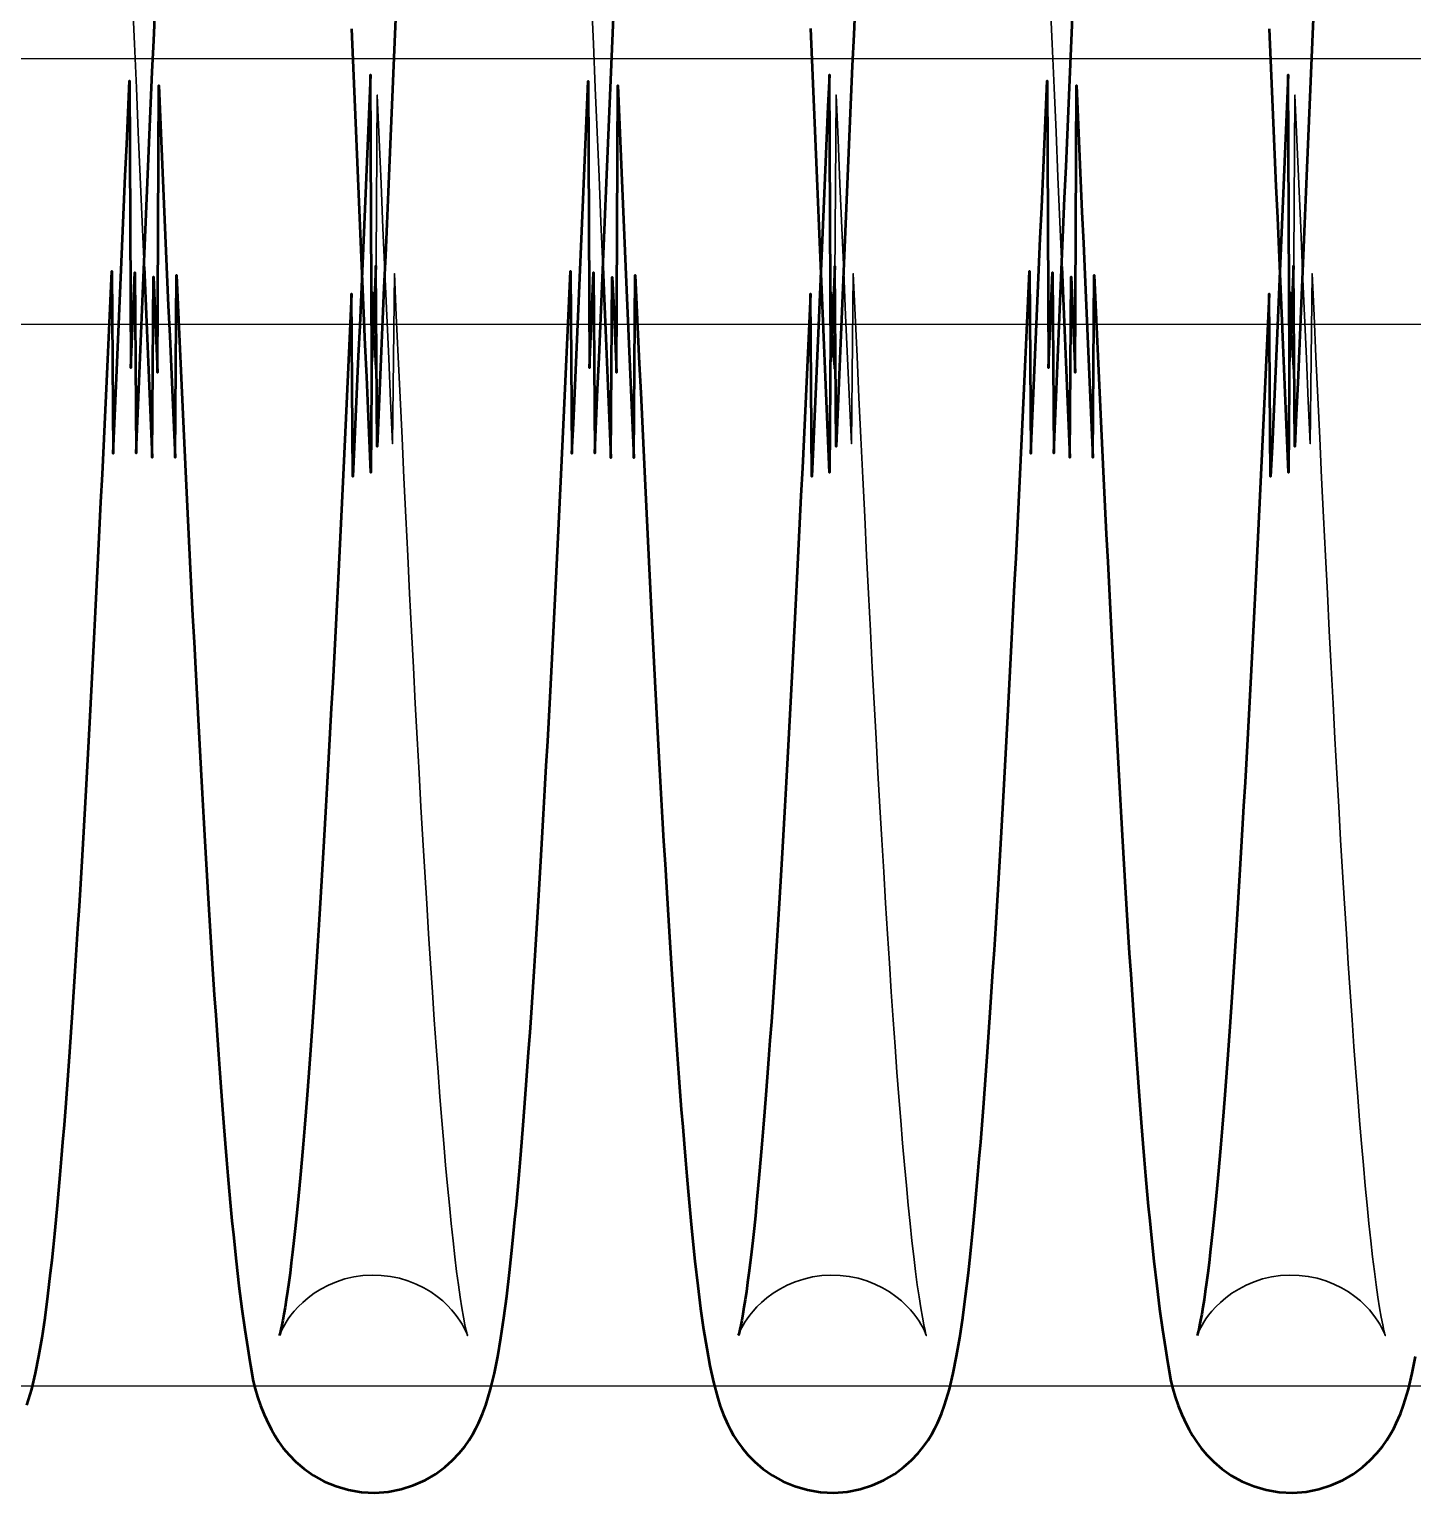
# Model space of a CAD drawing. Header units: millimetres. Extents: x 1448 to 104164, y -19509 to -89.
# Drawn here: x 84256.6 to 84308.7, y -3056.7 to -3001.5 of the extents above; entities that cross this region are included whole.
import ezdxf

# ---------------------------------------------------------------- set-up
doc = ezdxf.new("R2010")
doc.units = ezdxf.units.MM
doc.header["$LTSCALE"] = 60
doc.header["$MEASUREMENT"] = 0
doc.linetypes.add('CENTER', pattern=[2, 1.25, -0.25, 0.25, -0.25])
doc.layers.get('0').update_dxf_attribs({"linetype": 'CONTINUOUS'})
doc.layers.add('cen', color=14, linetype='CONTINUOUS')
doc.layers.add('가려진 것(ISO)', color=7, linetype='CONTINUOUS', lineweight=35)
doc.layers.add('가시적인 것(ISO)', color=7, linetype='CONTINUOUS', lineweight=50)

# ---------------------------------------------------------------- blocks, each defined once
blk = doc.blocks.new('토션스프링1')
at = {"layer": '가려진 것(ISO)', "flags": 128}
for points in [[(21462748.522, -50955456.936), (21462748.45, -50955458.59), (21462748.378, -50955460.254), (21462748.306, -50955461.927), (21462748.234, -50955463.607), (21462748.162, -50955465.293), (21462748.091, -50955466.981)], [(21462765.797, -50955456.939), (21462765.725, -50955458.591), (21462765.654, -50955460.254), (21462765.582, -50955461.926), (21462765.51, -50955463.606), (21462765.438, -50955465.292), (21462765.366, -50955466.982)], [(21462783.073, -50955456.936), (21462783.001, -50955458.59), (21462782.929, -50955460.254), (21462782.858, -50955461.927), (21462782.786, -50955463.607), (21462782.714, -50955465.293), (21462782.642, -50955466.981)], [(21462742.993, -50955507.244), (21462742.988, -50955507.229), (21462742.969, -50955507.177), (21462742.928, -50955507.083), (21462742.858, -50955506.94), (21462742.806, -50955506.847), (21462742.742, -50955506.739), (21462742.661, -50955506.616), (21462742.56, -50955506.478), (21462742.437, -50955506.325), (21462742.29, -50955506.162), (21462742.116, -50955505.993), (21462741.915, -50955505.821), (21462741.685, -50955505.652), (21462741.428, -50955505.491), (21462741.148, -50955505.344), (21462740.847, -50955505.217), (21462740.528, -50955505.113), (21462740.195, -50955505.035), (21462739.852, -50955504.985), (21462739.504, -50955504.965), (21462739.157, -50955504.976), (21462738.813, -50955505.017), (21462738.476, -50955505.087), (21462738.152, -50955505.183), (21462737.846, -50955505.304), (21462737.559, -50955505.445), (21462737.295, -50955505.603), (21462737.057, -50955505.77), (21462736.847, -50955505.941), (21462736.665, -50955506.112), (21462736.51, -50955506.278), (21462736.38, -50955506.433), (21462736.274, -50955506.574), (21462736.187, -50955506.702), (21462736.117, -50955506.815), (21462736.062, -50955506.913), (21462735.986, -50955507.065), (21462735.942, -50955507.166), (21462735.92, -50955507.223), (21462735.913, -50955507.244), (21462735.916, -50955507.234), (21462735.926, -50955507.197), (21462735.942, -50955507.136), (21462735.961, -50955507.055), (21462736.008, -50955506.836), (21462736.062, -50955506.549), (21462736.123, -50955506.199), (21462736.187, -50955505.792), (21462736.254, -50955505.333), (21462736.32, -50955504.828), (21462736.388, -50955504.275), (21462736.456, -50955503.674), (21462736.525, -50955503.027), (21462736.595, -50955502.336), (21462736.665, -50955501.601), (21462736.735, -50955500.825), (21462736.806, -50955500.007), (21462736.878, -50955499.15), (21462736.949, -50955498.254), (21462737.02, -50955497.322), (21462737.091, -50955496.353), (21462737.162, -50955495.35), (21462737.233, -50955494.31), (21462737.304, -50955493.232), (21462737.376, -50955492.119), (21462737.447, -50955490.971), (21462737.519, -50955489.79), (21462737.59, -50955488.577), (21462737.662, -50955487.333), (21462737.734, -50955486.061), (21462737.805, -50955484.76), (21462737.877, -50955483.433), (21462737.949, -50955482.08), (21462738.02, -50955480.703), (21462738.091, -50955479.301), (21462738.163, -50955477.873), (21462738.234, -50955476.418), (21462738.306, -50955474.94), (21462738.378, -50955473.44), (21462738.449, -50955471.919), (21462738.521, -50955470.378), (21462738.593, -50955468.82), (21462738.665, -50955467.246), (21462738.736, -50955473.657), (21462738.808, -50955472.056), (21462738.88, -50955470.443), (21462738.951, -50955468.82), (21462739.022, -50955467.183), (21462739.094, -50955465.534), (21462739.166, -50955463.872), (21462739.237, -50955462.202), (21462739.309, -50955460.523), (21462739.381, -50955470.837), (21462739.453, -50955469.147)], [(21462760.269, -50955507.244), (21462760.264, -50955507.229), (21462760.245, -50955507.177), (21462760.204, -50955507.083), (21462760.133, -50955506.94), (21462760.082, -50955506.847), (21462760.017, -50955506.739), (21462759.937, -50955506.617), (21462759.836, -50955506.478), (21462759.713, -50955506.326), (21462759.566, -50955506.163), (21462759.393, -50955505.994), (21462759.191, -50955505.822), (21462758.961, -50955505.652), (21462758.705, -50955505.491), (21462758.425, -50955505.344), (21462758.124, -50955505.217), (21462757.805, -50955505.114), (21462757.472, -50955505.035), (21462757.129, -50955504.985), (21462756.782, -50955504.965), (21462756.435, -50955504.976), (21462756.09, -50955505.017), (21462755.753, -50955505.086), (21462755.43, -50955505.182), (21462755.124, -50955505.303), (21462754.837, -50955505.445), (21462754.572, -50955505.602), (21462754.334, -50955505.768), (21462754.124, -50955505.94), (21462753.942, -50955506.111), (21462753.787, -50955506.277), (21462753.657, -50955506.432), (21462753.55, -50955506.572), (21462753.462, -50955506.699), (21462753.391, -50955506.811), (21462753.336, -50955506.91), (21462753.261, -50955507.065), (21462753.217, -50955507.166), (21462753.195, -50955507.224), (21462753.188, -50955507.244), (21462753.191, -50955507.234), (21462753.202, -50955507.197), (21462753.217, -50955507.137), (21462753.235, -50955507.056), (21462753.282, -50955506.837), (21462753.338, -50955506.547), (21462753.4, -50955506.195), (21462753.464, -50955505.788), (21462753.529, -50955505.333), (21462753.595, -50955504.827), (21462753.663, -50955504.272), (21462753.731, -50955503.671), (21462753.8, -50955503.023), (21462753.87, -50955502.331), (21462753.941, -50955501.596), (21462754.011, -50955500.819), (21462754.083, -50955500.001), (21462754.154, -50955499.144), (21462754.225, -50955498.25), (21462754.296, -50955497.319), (21462754.367, -50955496.353), (21462754.438, -50955495.347), (21462754.509, -50955494.304), (21462754.581, -50955493.225), (21462754.652, -50955492.111), (21462754.724, -50955490.962), (21462754.795, -50955489.781), (21462754.867, -50955488.569), (21462754.938, -50955487.327), (21462755.01, -50955486.056), (21462755.081, -50955484.757), (21462755.153, -50955483.432), (21462755.224, -50955482.082), (21462755.296, -50955480.705), (21462755.367, -50955479.3), (21462755.439, -50955477.869), (21462755.51, -50955476.413), (21462755.582, -50955474.934), (21462755.654, -50955473.433), (21462755.726, -50955471.913), (21462755.797, -50955470.373), (21462755.869, -50955468.817), (21462755.941, -50955467.245), (21462756.012, -50955473.659), (21462756.084, -50955472.061), (21462756.155, -50955470.451), (21462756.227, -50955468.826), (21462756.298, -50955467.186), (21462756.37, -50955465.534), (21462756.441, -50955463.871), (21462756.513, -50955462.2), (21462756.585, -50955460.521), (21462756.657, -50955470.836), (21462756.729, -50955469.147)], [(21462777.545, -50955507.244), (21462777.54, -50955507.229), (21462777.521, -50955507.177), (21462777.48, -50955507.083), (21462777.409, -50955506.94), (21462777.358, -50955506.847), (21462777.293, -50955506.739), (21462777.212, -50955506.616), (21462777.112, -50955506.478), (21462776.989, -50955506.325), (21462776.841, -50955506.162), (21462776.668, -50955505.993), (21462776.467, -50955505.821), (21462776.236, -50955505.652), (21462775.98, -50955505.491), (21462775.699, -50955505.344), (21462775.399, -50955505.217), (21462775.08, -50955505.113), (21462774.746, -50955505.035), (21462774.403, -50955504.985), (21462774.056, -50955504.965), (21462773.709, -50955504.976), (21462773.364, -50955505.017), (21462773.027, -50955505.087), (21462772.704, -50955505.183), (21462772.397, -50955505.304), (21462772.111, -50955505.445), (21462771.847, -50955505.603), (21462771.608, -50955505.77), (21462771.398, -50955505.941), (21462771.216, -50955506.112), (21462771.061, -50955506.278), (21462770.932, -50955506.433), (21462770.825, -50955506.574), (21462770.738, -50955506.702), (21462770.669, -50955506.815), (21462770.614, -50955506.913), (21462770.537, -50955507.065), (21462770.493, -50955507.166), (21462770.471, -50955507.223), (21462770.464, -50955507.244), (21462770.467, -50955507.234), (21462770.477, -50955507.197), (21462770.493, -50955507.136), (21462770.513, -50955507.055), (21462770.559, -50955506.836), (21462770.614, -50955506.549), (21462770.674, -50955506.199), (21462770.739, -50955505.792), (21462770.805, -50955505.333), (21462770.872, -50955504.828), (21462770.939, -50955504.275), (21462771.007, -50955503.674), (21462771.076, -50955503.027), (21462771.146, -50955502.336), (21462771.216, -50955501.601), (21462771.287, -50955500.825), (21462771.358, -50955500.007), (21462771.429, -50955499.15), (21462771.5, -50955498.254), (21462771.572, -50955497.322), (21462771.643, -50955496.353), (21462771.714, -50955495.35), (21462771.785, -50955494.31), (21462771.856, -50955493.232), (21462771.927, -50955492.119), (21462771.999, -50955490.971), (21462772.07, -50955489.79), (21462772.142, -50955488.577), (21462772.214, -50955487.333), (21462772.285, -50955486.061), (21462772.357, -50955484.76), (21462772.429, -50955483.433), (21462772.5, -50955482.08), (21462772.571, -50955480.703), (21462772.643, -50955479.301), (21462772.714, -50955477.873), (21462772.786, -50955476.418), (21462772.858, -50955474.94), (21462772.929, -50955473.44), (21462773.001, -50955471.919), (21462773.073, -50955470.378), (21462773.145, -50955468.82), (21462773.216, -50955467.246), (21462773.288, -50955473.657), (21462773.36, -50955472.056), (21462773.431, -50955470.443), (21462773.503, -50955468.82), (21462773.574, -50955467.183), (21462773.645, -50955465.534), (21462773.717, -50955463.872), (21462773.789, -50955462.202), (21462773.861, -50955460.523), (21462773.932, -50955470.837), (21462774.004, -50955469.147)]]:
    blk.add_lwpolyline(points, dxfattribs=at)
at = {"layer": '가시적인 것(ISO)', "flags": 128}
for points in [[(21462738.597, -50955457.057), (21462738.648, -50955458.232), (21462738.699, -50955459.413), (21462738.75, -50955460.597), (21462738.801, -50955461.786), (21462738.852, -50955462.978), (21462738.903, -50955464.173), (21462738.954, -50955465.37), (21462739.005, -50955466.568), (21462739.056, -50955467.767), (21462739.106, -50955468.966), (21462739.157, -50955470.165), (21462739.208, -50955471.363), (21462739.259, -50955472.561), (21462739.309, -50955473.761), (21462739.36, -50955466.961), (21462739.411, -50955468.161), (21462739.462, -50955469.361), (21462739.513, -50955470.559), (21462739.564, -50955459.756), (21462739.615, -50955460.951), (21462739.666, -50955462.142), (21462739.717, -50955463.331), (21462739.768, -50955464.515), (21462739.819, -50955465.694), (21462739.87, -50955466.868), (21462739.92, -50955468.036), (21462739.971, -50955469.198), (21462740.022, -50955470.352), (21462740.073, -50955471.499), (21462740.123, -50955472.637), (21462740.174, -50955473.77), (21462740.225, -50955474.895), (21462740.276, -50955468.014), (21462740.327, -50955469.126), (21462740.378, -50955470.23), (21462740.428, -50955471.326), (21462740.479, -50955472.413), (21462740.53, -50955473.49), (21462740.581, -50955474.557), (21462740.632, -50955475.613), (21462740.683, -50955476.659), (21462740.734, -50955477.692), (21462740.785, -50955478.714), (21462740.836, -50955479.722), (21462740.887, -50955480.718), (21462740.937, -50955481.699), (21462740.988, -50955482.666), (21462741.039, -50955483.619), (21462741.089, -50955484.559), (21462741.14, -50955485.486), (21462741.191, -50955486.4), (21462741.242, -50955487.3), (21462741.292, -50955488.185), (21462741.343, -50955489.055), (21462741.394, -50955489.91), (21462741.445, -50955490.749), (21462741.496, -50955491.572), (21462741.546, -50955492.378), (21462741.597, -50955493.166), (21462741.648, -50955493.937), (21462741.698, -50955494.69), (21462741.749, -50955495.425), (21462741.799, -50955496.14), (21462741.85, -50955496.836), (21462741.9, -50955497.513), (21462741.95, -50955498.172), (21462742.001, -50955498.813), (21462742.051, -50955499.434), (21462742.101, -50955500.036), (21462742.151, -50955500.618), (21462742.201, -50955501.18), (21462742.251, -50955501.72), (21462742.301, -50955502.24), (21462742.35, -50955502.738), (21462742.4, -50955503.214), (21462742.449, -50955503.667), (21462742.497, -50955504.098), (21462742.545, -50955504.505), (21462742.593, -50955504.889), (21462742.641, -50955505.25), (21462742.688, -50955505.587), (21462742.734, -50955505.897), (21462742.779, -50955506.181), (21462742.822, -50955506.435), (21462742.862, -50955506.66), (21462742.9, -50955506.854), (21462742.935, -50955507.014), (21462742.964, -50955507.137), (21462742.985, -50955507.216), (21462742.993, -50955507.244)], [(21462739.453, -50955469.147), (21462739.504, -50955467.946), (21462739.555, -50955474.743), (21462739.606, -50955473.54), (21462739.657, -50955472.338), (21462739.707, -50955471.136), (21462739.758, -50955469.936), (21462739.809, -50955468.738), (21462739.86, -50955467.543), (21462739.91, -50955466.347), (21462739.961, -50955465.152), (21462740.012, -50955463.958), (21462740.063, -50955462.766), (21462740.114, -50955461.575), (21462740.165, -50955460.388), (21462740.216, -50955459.204), (21462740.267, -50955458.024)], [(21462755.873, -50955457.062), (21462755.924, -50955458.238), (21462755.975, -50955459.419), (21462756.026, -50955460.603), (21462756.077, -50955461.792), (21462756.128, -50955462.983), (21462756.179, -50955464.177), (21462756.23, -50955465.372), (21462756.281, -50955466.569), (21462756.331, -50955467.766), (21462756.382, -50955468.964), (21462756.433, -50955470.161), (21462756.483, -50955471.359), (21462756.534, -50955472.559), (21462756.585, -50955473.761), (21462756.636, -50955466.962), (21462756.687, -50955468.164), (21462756.738, -50955469.365), (21462756.789, -50955470.564), (21462756.84, -50955459.762), (21462756.891, -50955460.956), (21462756.942, -50955462.148), (21462756.993, -50955463.336), (21462757.044, -50955464.519), (21462757.094, -50955465.698), (21462757.145, -50955466.871), (21462757.196, -50955468.037), (21462757.247, -50955469.197), (21462757.298, -50955470.349), (21462757.348, -50955471.494), (21462757.399, -50955472.634), (21462757.45, -50955473.768), (21462757.501, -50955474.895), (21462757.552, -50955468.016), (21462757.602, -50955469.129), (21462757.653, -50955470.234), (21462757.704, -50955471.33), (21462757.755, -50955472.417), (21462757.806, -50955473.494), (21462757.857, -50955474.561), (21462757.908, -50955475.618), (21462757.959, -50955476.662), (21462758.01, -50955477.695), (21462758.061, -50955478.715), (21462758.111, -50955479.722), (21462758.162, -50955480.716), (21462758.213, -50955481.695), (21462758.263, -50955482.662), (21462758.314, -50955483.616), (21462758.365, -50955484.558), (21462758.416, -50955485.486), (21462758.467, -50955486.401), (21462758.517, -50955487.302), (21462758.568, -50955488.187), (21462758.619, -50955489.058), (21462758.67, -50955489.913), (21462758.721, -50955490.752), (21462758.772, -50955491.575), (21462758.822, -50955492.38), (21462758.873, -50955493.168), (21462758.923, -50955493.939), (21462758.974, -50955494.69), (21462759.024, -50955495.423), (21462759.075, -50955496.137), (21462759.125, -50955496.834), (21462759.176, -50955497.512), (21462759.226, -50955498.172), (21462759.276, -50955498.813), (21462759.327, -50955499.434), (21462759.377, -50955500.037), (21462759.427, -50955500.619), (21462759.477, -50955501.181), (21462759.527, -50955501.721), (21462759.577, -50955502.241), (21462759.626, -50955502.739), (21462759.675, -50955503.214), (21462759.724, -50955503.667), (21462759.773, -50955504.097), (21462759.821, -50955504.505), (21462759.87, -50955504.89), (21462759.917, -50955505.251), (21462759.964, -50955505.587), (21462760.01, -50955505.898), (21462760.055, -50955506.18), (21462760.097, -50955506.435), (21462760.138, -50955506.66), (21462760.176, -50955506.854), (21462760.211, -50955507.014), (21462760.24, -50955507.137), (21462760.261, -50955507.216), (21462760.269, -50955507.244)], [(21462756.729, -50955469.147), (21462756.779, -50955467.947), (21462756.83, -50955474.745), (21462756.881, -50955473.544), (21462756.932, -50955472.344), (21462756.983, -50955471.145), (21462757.033, -50955469.947), (21462757.084, -50955468.75), (21462757.135, -50955467.551), (21462757.186, -50955466.353), (21462757.237, -50955465.156), (21462757.288, -50955463.96), (21462757.338, -50955462.766), (21462757.389, -50955461.575), (21462757.44, -50955460.387), (21462757.491, -50955459.203), (21462757.542, -50955458.023)], [(21462773.149, -50955457.057), (21462773.2, -50955458.232), (21462773.251, -50955459.413), (21462773.302, -50955460.597), (21462773.353, -50955461.786), (21462773.403, -50955462.978), (21462773.454, -50955464.173), (21462773.505, -50955465.37), (21462773.556, -50955466.568), (21462773.607, -50955467.767), (21462773.658, -50955468.966), (21462773.709, -50955470.165), (21462773.759, -50955471.363), (21462773.81, -50955472.561), (21462773.861, -50955473.761), (21462773.912, -50955466.961), (21462773.962, -50955468.161), (21462774.013, -50955469.361), (21462774.064, -50955470.559), (21462774.115, -50955459.756), (21462774.166, -50955460.951), (21462774.217, -50955462.142), (21462774.268, -50955463.331), (21462774.319, -50955464.515), (21462774.37, -50955465.694), (21462774.421, -50955466.868), (21462774.472, -50955468.036), (21462774.523, -50955469.198), (21462774.574, -50955470.352), (21462774.624, -50955471.499), (21462774.675, -50955472.637), (21462774.726, -50955473.77), (21462774.776, -50955474.895), (21462774.827, -50955468.014), (21462774.878, -50955469.126), (21462774.929, -50955470.23), (21462774.98, -50955471.326), (21462775.031, -50955472.413), (21462775.082, -50955473.49), (21462775.133, -50955474.557), (21462775.184, -50955475.613), (21462775.235, -50955476.659), (21462775.286, -50955477.692), (21462775.336, -50955478.714), (21462775.387, -50955479.722), (21462775.438, -50955480.718), (21462775.489, -50955481.699), (21462775.539, -50955482.666), (21462775.59, -50955483.619), (21462775.641, -50955484.559), (21462775.691, -50955485.486), (21462775.742, -50955486.4), (21462775.793, -50955487.3), (21462775.844, -50955488.185), (21462775.895, -50955489.055), (21462775.946, -50955489.91), (21462775.996, -50955490.749), (21462776.047, -50955491.572), (21462776.098, -50955492.378), (21462776.149, -50955493.166), (21462776.199, -50955493.937), (21462776.25, -50955494.69), (21462776.3, -50955495.425), (21462776.351, -50955496.14), (21462776.401, -50955496.836), (21462776.451, -50955497.513), (21462776.502, -50955498.172), (21462776.552, -50955498.813), (21462776.602, -50955499.434), (21462776.653, -50955500.036), (21462776.703, -50955500.618), (21462776.753, -50955501.18), (21462776.803, -50955501.72), (21462776.852, -50955502.24), (21462776.902, -50955502.738), (21462776.951, -50955503.214), (21462777, -50955503.667), (21462777.049, -50955504.098), (21462777.097, -50955504.505), (21462777.145, -50955504.889), (21462777.193, -50955505.25), (21462777.24, -50955505.587), (21462777.286, -50955505.897), (21462777.33, -50955506.181), (21462777.373, -50955506.435), (21462777.414, -50955506.66), (21462777.452, -50955506.854), (21462777.486, -50955507.014), (21462777.515, -50955507.137), (21462777.536, -50955507.216), (21462777.545, -50955507.244)], [(21462774.004, -50955469.147), (21462774.055, -50955467.946), (21462774.106, -50955474.743), (21462774.157, -50955473.54), (21462774.208, -50955472.338), (21462774.259, -50955471.136), (21462774.31, -50955469.936), (21462774.36, -50955468.738), (21462774.411, -50955467.543), (21462774.462, -50955466.347), (21462774.513, -50955465.152), (21462774.563, -50955463.958), (21462774.614, -50955462.766), (21462774.665, -50955461.575), (21462774.716, -50955460.388), (21462774.767, -50955459.204), (21462774.818, -50955458.024)], [(21462748.091, -50955466.981), (21462748.04, -50955468.181), (21462747.989, -50955469.381), (21462747.938, -50955470.581), (21462747.887, -50955471.78), (21462747.837, -50955472.977), (21462747.786, -50955474.175), (21462747.735, -50955467.374), (21462747.685, -50955468.573), (21462747.634, -50955469.772), (21462747.583, -50955470.97), (21462747.532, -50955460.166), (21462747.481, -50955461.36), (21462747.43, -50955462.551), (21462747.379, -50955463.739), (21462747.328, -50955464.923), (21462747.277, -50955466.102), (21462747.226, -50955467.276), (21462747.175, -50955468.445), (21462747.124, -50955469.607), (21462747.074, -50955470.761), (21462747.023, -50955471.909), (21462746.972, -50955473.048), (21462746.921, -50955474.179), (21462746.871, -50955467.304), (21462746.82, -50955468.422), (21462746.769, -50955469.533), (21462746.718, -50955470.636), (21462746.667, -50955471.732), (21462746.616, -50955472.818), (21462746.565, -50955473.895), (21462746.514, -50955474.963), (21462746.463, -50955476.02), (21462746.412, -50955477.066), (21462746.361, -50955478.101), (21462746.31, -50955479.125), (21462746.259, -50955480.135), (21462746.209, -50955481.133), (21462746.158, -50955482.117), (21462746.107, -50955483.087), (21462746.056, -50955484.043), (21462746.005, -50955484.985), (21462745.955, -50955485.914), (21462745.904, -50955486.83), (21462745.853, -50955487.732), (21462745.802, -50955488.621), (21462745.751, -50955489.495), (21462745.7, -50955490.354), (21462745.649, -50955491.198), (21462745.598, -50955492.027), (21462745.546, -50955492.84), (21462745.495, -50955493.637), (21462745.444, -50955494.417), (21462745.393, -50955495.18), (21462745.342, -50955495.925), (21462745.291, -50955496.653), (21462745.239, -50955497.363), (21462745.188, -50955498.054), (21462745.137, -50955498.726), (21462745.086, -50955499.38), (21462745.035, -50955500.015), (21462744.984, -50955500.632), (21462744.933, -50955501.231), (21462744.882, -50955501.812), (21462744.831, -50955502.375), (21462744.779, -50955502.92), (21462744.727, -50955503.446), (21462744.623, -50955504.446), (21462744.516, -50955505.374), (21462744.408, -50955506.232), (21462744.296, -50955507.018), (21462744.182, -50955507.733), (21462744.131, -50955508.059), (21462744.083, -50955508.367), (21462743.978, -50955508.956), (21462743.909, -50955509.251), (21462743.821, -50955509.554), (21462743.71, -50955509.874), (21462743.569, -50955510.216), (21462743.392, -50955510.588), (21462743.289, -50955510.788), (21462743.169, -50955511.002), (21462743.023, -50955511.234), (21462742.845, -50955511.479), (21462742.63, -50955511.736), (21462742.37, -50955512.001), (21462742.062, -50955512.264), (21462741.707, -50955512.513), (21462741.304, -50955512.736), (21462740.862, -50955512.921), (21462740.391, -50955513.059), (21462739.899, -50955513.14), (21462739.396, -50955513.163), (21462738.894, -50955513.127), (21462738.407, -50955513.032), (21462737.941, -50955512.883), (21462737.507, -50955512.689), (21462737.116, -50955512.46), (21462736.771, -50955512.206), (21462736.473, -50955511.94), (21462736.223, -50955511.675), (21462736.017, -50955511.42), (21462735.847, -50955511.178), (21462735.708, -50955510.952), (21462735.592, -50955510.743), (21462735.495, -50955510.548), (21462735.343, -50955510.193), (21462735.224, -50955509.869), (21462735.041, -50955509.262), (21462734.902, -50955508.665), (21462734.776, -50955508.03)], [(21462765.366, -50955466.982), (21462765.316, -50955468.182), (21462765.265, -50955469.384), (21462765.214, -50955470.585), (21462765.163, -50955471.786), (21462765.112, -50955472.986), (21462765.062, -50955474.184), (21462765.011, -50955467.38), (21462764.96, -50955468.578), (21462764.909, -50955469.775), (21462764.858, -50955470.971), (21462764.808, -50955460.166), (21462764.757, -50955461.359), (21462764.706, -50955462.55), (21462764.655, -50955463.738), (21462764.604, -50955464.921), (21462764.553, -50955466.101), (21462764.502, -50955467.276), (21462764.451, -50955468.445), (21462764.4, -50955469.608), (21462764.349, -50955470.765), (21462764.298, -50955471.914), (21462764.248, -50955473.055), (21462764.197, -50955474.188), (21462764.146, -50955467.312), (21462764.095, -50955468.428), (21462764.045, -50955469.537), (21462763.994, -50955470.639), (21462763.943, -50955471.733), (21462763.892, -50955472.819), (21462763.841, -50955473.895), (21462763.79, -50955474.962), (21462763.739, -50955476.019), (21462763.688, -50955477.065), (21462763.637, -50955478.1), (21462763.586, -50955479.124), (21462763.535, -50955480.136), (21462763.484, -50955481.134), (21462763.433, -50955482.12), (21462763.382, -50955483.092), (21462763.332, -50955484.049), (21462763.281, -50955484.992), (21462763.23, -50955485.92), (21462763.179, -50955486.835), (21462763.128, -50955487.736), (21462763.078, -50955488.623), (21462763.027, -50955489.496), (21462762.976, -50955490.355), (21462762.924, -50955491.198), (21462762.873, -50955492.027), (21462762.822, -50955492.839), (21462762.771, -50955493.636), (21462762.72, -50955494.416), (21462762.669, -50955495.179), (21462762.617, -50955495.925), (21462762.566, -50955496.654), (21462762.515, -50955497.364), (21462762.464, -50955498.057), (21462762.413, -50955498.731), (21462762.361, -50955499.385), (21462762.31, -50955500.021), (21462762.259, -50955500.638), (21462762.208, -50955501.236), (21462762.158, -50955501.815), (21462762.107, -50955502.377), (21462762.056, -50955502.92), (21462762.004, -50955503.445), (21462761.9, -50955504.441), (21462761.795, -50955505.366), (21462761.686, -50955506.223), (21462761.574, -50955507.011), (21462761.458, -50955507.733), (21462761.337, -50955508.389), (21462761.205, -50955508.999), (21462761.043, -50955509.597), (21462760.947, -50955509.904), (21462760.829, -50955510.23), (21462760.668, -50955510.591), (21462760.566, -50955510.79), (21462760.444, -50955511.002), (21462760.299, -50955511.232), (21462760.121, -50955511.478), (21462759.906, -50955511.735), (21462759.646, -50955512.001), (21462759.338, -50955512.264), (21462758.983, -50955512.513), (21462758.579, -50955512.736), (21462758.138, -50955512.921), (21462757.667, -50955513.059), (21462757.175, -50955513.14), (21462756.671, -50955513.163), (21462756.17, -50955513.127), (21462755.682, -50955513.032), (21462755.216, -50955512.883), (21462754.783, -50955512.689), (21462754.392, -50955512.46), (21462754.046, -50955512.205), (21462753.748, -50955511.94), (21462753.499, -50955511.676), (21462753.293, -50955511.42), (21462753.123, -50955511.178), (21462752.984, -50955510.952), (21462752.868, -50955510.743), (21462752.771, -50955510.548), (21462752.619, -50955510.193), (21462752.499, -50955509.868), (21462752.318, -50955509.263), (21462752.178, -50955508.666), (21462752.05, -50955508.026), (21462751.931, -50955507.331), (21462751.818, -50955506.578), (21462751.711, -50955505.761), (21462751.606, -50955504.877), (21462751.555, -50955504.408), (21462751.504, -50955503.921), (21462751.452, -50955503.414), (21462751.401, -50955502.888), (21462751.349, -50955502.341), (21462751.297, -50955501.774), (21462751.245, -50955501.188), (21462751.194, -50955500.582), (21462751.142, -50955499.957), (21462751.09, -50955499.313), (21462751.039, -50955498.65), (21462750.987, -50955497.969), (21462750.936, -50955497.271), (21462750.884, -50955496.555), (21462750.833, -50955495.821), (21462750.781, -50955495.071), (21462750.73, -50955494.304), (21462750.679, -50955493.521), (21462750.628, -50955492.722), (21462750.576, -50955491.908), (21462750.525, -50955491.078), (21462750.474, -50955490.233), (21462750.423, -50955489.373), (21462750.372, -50955488.499), (21462750.322, -50955487.611), (21462750.271, -50955486.71), (21462750.22, -50955485.793), (21462750.169, -50955484.86), (21462750.118, -50955483.913), (21462750.067, -50955482.952), (21462750.016, -50955481.976), (21462749.966, -50955480.988), (21462749.914, -50955479.986), (21462749.863, -50955478.972), (21462749.812, -50955477.947), (21462749.761, -50955476.91), (21462749.71, -50955475.862), (21462749.659, -50955474.804), (21462749.609, -50955473.737), (21462749.558, -50955472.66), (21462749.507, -50955471.574), (21462749.456, -50955470.48), (21462749.405, -50955469.379), (21462749.355, -50955468.27), (21462749.304, -50955467.152), (21462749.253, -50955474.025), (21462749.202, -50955472.889), (21462749.151, -50955471.745), (21462749.1, -50955470.594), (21462749.05, -50955469.435), (21462748.999, -50955468.27), (21462748.948, -50955467.1), (21462748.897, -50955465.924), (21462748.846, -50955464.744), (21462748.795, -50955463.56), (21462748.744, -50955462.372), (21462748.693, -50955461.182), (21462748.642, -50955459.989), (21462748.591, -50955470.795), (21462748.54, -50955469.6), (21462748.49, -50955468.405), (21462748.439, -50955467.209), (21462748.388, -50955474.011), (21462748.338, -50955472.811), (21462748.287, -50955471.61), (21462748.236, -50955470.407), (21462748.185, -50955469.205), (21462748.134, -50955468.002), (21462748.083, -50955466.801), (21462748.032, -50955465.601), (21462747.981, -50955464.404), (21462747.93, -50955463.209), (21462747.879, -50955462.018), (21462747.828, -50955460.83), (21462747.777, -50955459.648), (21462747.727, -50955458.47), (21462747.676, -50955457.299)], [(21462782.642, -50955466.981), (21462782.591, -50955468.181), (21462782.541, -50955469.381), (21462782.49, -50955470.581), (21462782.439, -50955471.78), (21462782.388, -50955472.977), (21462782.338, -50955474.175), (21462782.287, -50955467.374), (21462782.236, -50955468.573), (21462782.185, -50955469.772), (21462782.134, -50955470.97), (21462782.083, -50955460.166), (21462782.032, -50955461.36), (21462781.981, -50955462.551), (21462781.93, -50955463.739), (21462781.88, -50955464.923), (21462781.829, -50955466.102), (21462781.778, -50955467.276), (21462781.727, -50955468.445), (21462781.676, -50955469.607), (21462781.625, -50955470.761), (21462781.574, -50955471.909), (21462781.524, -50955473.048), (21462781.473, -50955474.179), (21462781.422, -50955467.304), (21462781.371, -50955468.422), (21462781.321, -50955469.533), (21462781.27, -50955470.636), (21462781.219, -50955471.732), (21462781.168, -50955472.818), (21462781.117, -50955473.895), (21462781.066, -50955474.963), (21462781.015, -50955476.02), (21462780.964, -50955477.066), (21462780.913, -50955478.101), (21462780.862, -50955479.125), (21462780.811, -50955480.135), (21462780.76, -50955481.133), (21462780.709, -50955482.117), (21462780.658, -50955483.087), (21462780.608, -50955484.043), (21462780.557, -50955484.985), (21462780.506, -50955485.914), (21462780.455, -50955486.83), (21462780.404, -50955487.732), (21462780.353, -50955488.621), (21462780.302, -50955489.495), (21462780.251, -50955490.354), (21462780.2, -50955491.198), (21462780.149, -50955492.027), (21462780.098, -50955492.84), (21462780.047, -50955493.637), (21462779.996, -50955494.417), (21462779.944, -50955495.18), (21462779.893, -50955495.925), (21462779.842, -50955496.653), (21462779.791, -50955497.363), (21462779.74, -50955498.054), (21462779.689, -50955498.726), (21462779.638, -50955499.38), (21462779.587, -50955500.015), (21462779.536, -50955500.632), (21462779.485, -50955501.231), (21462779.434, -50955501.812), (21462779.382, -50955502.375), (21462779.331, -50955502.92), (21462779.279, -50955503.446), (21462779.174, -50955504.446), (21462779.068, -50955505.374), (21462778.959, -50955506.232), (21462778.848, -50955507.018), (21462778.734, -50955507.733), (21462778.682, -50955508.059), (21462778.635, -50955508.367), (21462778.529, -50955508.956), (21462778.46, -50955509.251), (21462778.373, -50955509.554), (21462778.261, -50955509.874), (21462778.12, -50955510.216), (21462777.944, -50955510.588), (21462777.841, -50955510.788), (21462777.721, -50955511.002), (21462777.575, -50955511.234), (21462777.397, -50955511.479), (21462777.181, -50955511.736), (21462776.921, -50955512.001), (21462776.613, -50955512.264), (21462776.258, -50955512.513), (21462775.856, -50955512.736), (21462775.413, -50955512.921), (21462774.942, -50955513.059), (21462774.451, -50955513.14), (21462773.947, -50955513.163), (21462773.446, -50955513.127), (21462772.958, -50955513.032), (21462772.492, -50955512.883), (21462772.058, -50955512.689), (21462771.667, -50955512.46), (21462771.322, -50955512.206), (21462771.024, -50955511.94), (21462770.775, -50955511.675), (21462770.568, -50955511.42), (21462770.399, -50955511.178), (21462770.259, -50955510.952), (21462770.144, -50955510.743), (21462770.047, -50955510.548), (21462769.894, -50955510.193), (21462769.775, -50955509.869), (21462769.593, -50955509.262), (21462769.453, -50955508.665), (21462769.327, -50955508.03), (21462769.208, -50955507.335), (21462769.094, -50955506.578), (21462768.986, -50955505.757), (21462768.88, -50955504.868), (21462768.777, -50955503.91), (21462768.726, -50955503.403), (21462768.675, -50955502.878), (21462768.624, -50955502.334), (21462768.572, -50955501.77), (21462768.521, -50955501.187), (21462768.469, -50955500.584), (21462768.418, -50955499.962), (21462768.366, -50955499.32), (21462768.315, -50955498.659), (21462768.264, -50955497.979), (21462768.212, -50955497.281), (21462768.161, -50955496.566), (21462768.109, -50955495.833), (21462768.058, -50955495.082), (21462768.007, -50955494.315), (21462767.955, -50955493.531), (21462767.904, -50955492.731), (21462767.853, -50955491.915), (21462767.802, -50955491.084), (21462767.75, -50955490.237), (21462767.699, -50955489.376), (21462767.648, -50955488.501), (21462767.597, -50955487.611), (21462767.547, -50955486.708), (21462767.496, -50955485.791), (21462767.445, -50955484.861), (21462767.394, -50955483.917), (21462767.343, -50955482.957), (21462767.293, -50955481.984), (21462767.242, -50955480.996), (21462767.191, -50955479.996), (21462767.14, -50955478.982), (21462767.089, -50955477.957), (21462767.038, -50955476.92), (21462766.987, -50955475.872), (21462766.936, -50955474.813), (21462766.885, -50955473.745), (21462766.834, -50955472.667), (21462766.783, -50955471.579), (21462766.732, -50955470.484), (21462766.681, -50955469.38), (21462766.63, -50955468.269), (21462766.58, -50955467.151), (21462766.529, -50955474.027), (21462766.478, -50955472.893), (21462766.427, -50955471.752), (21462766.377, -50955470.602), (21462766.326, -50955469.445), (21462766.275, -50955468.281), (21462766.224, -50955467.111), (21462766.173, -50955465.936), (21462766.122, -50955464.756), (21462766.071, -50955463.571), (21462766.02, -50955462.383), (21462765.969, -50955461.191), (21462765.918, -50955459.997), (21462765.867, -50955470.801), (21462765.816, -50955469.604), (21462765.766, -50955468.406), (21462765.715, -50955467.208), (21462765.664, -50955474.011), (21462765.613, -50955472.814), (21462765.563, -50955471.615), (21462765.512, -50955470.414), (21462765.461, -50955469.213), (21462765.41, -50955468.013), (21462765.359, -50955466.812), (21462765.308, -50955465.613), (21462765.257, -50955464.416), (21462765.206, -50955463.221), (21462765.155, -50955462.029), (21462765.104, -50955460.841), (21462765.053, -50955459.657), (21462765.003, -50955458.479), (21462764.952, -50955457.305)], [(21462787.051, -50955509.868), (21462786.869, -50955509.263), (21462786.729, -50955508.666), (21462786.601, -50955508.026), (21462786.482, -50955507.331), (21462786.369, -50955506.578), (21462786.262, -50955505.761), (21462786.158, -50955504.877), (21462786.106, -50955504.408), (21462786.055, -50955503.921), (21462786.004, -50955503.414), (21462785.952, -50955502.888), (21462785.9, -50955502.341), (21462785.849, -50955501.774), (21462785.797, -50955501.188), (21462785.745, -50955500.582), (21462785.693, -50955499.957), (21462785.642, -50955499.313), (21462785.59, -50955498.65), (21462785.539, -50955497.969), (21462785.487, -50955497.271), (21462785.436, -50955496.555), (21462785.384, -50955495.821), (21462785.333, -50955495.071), (21462785.282, -50955494.304), (21462785.23, -50955493.521), (21462785.179, -50955492.722), (21462785.128, -50955491.908), (21462785.077, -50955491.078), (21462785.026, -50955490.233), (21462784.975, -50955489.373), (21462784.924, -50955488.499), (21462784.873, -50955487.611), (21462784.822, -50955486.71), (21462784.772, -50955485.793), (21462784.721, -50955484.86), (21462784.67, -50955483.913), (21462784.619, -50955482.952), (21462784.568, -50955481.976), (21462784.517, -50955480.988), (21462784.466, -50955479.986), (21462784.415, -50955478.972), (21462784.364, -50955477.947), (21462784.313, -50955476.91), (21462784.262, -50955475.862), (21462784.211, -50955474.804), (21462784.16, -50955473.737), (21462784.109, -50955472.66), (21462784.058, -50955471.574), (21462784.007, -50955470.48), (21462783.957, -50955469.379), (21462783.906, -50955468.27), (21462783.855, -50955467.152), (21462783.805, -50955474.025), (21462783.754, -50955472.889), (21462783.703, -50955471.745), (21462783.652, -50955470.594), (21462783.601, -50955469.435), (21462783.55, -50955468.27), (21462783.499, -50955467.1), (21462783.448, -50955465.924), (21462783.397, -50955464.744), (21462783.346, -50955463.56), (21462783.295, -50955462.372), (21462783.244, -50955461.182), (21462783.194, -50955459.989), (21462783.143, -50955470.795), (21462783.092, -50955469.6), (21462783.041, -50955468.405), (21462782.991, -50955467.209), (21462782.94, -50955474.011), (21462782.889, -50955472.811), (21462782.838, -50955471.61), (21462782.787, -50955470.407), (21462782.736, -50955469.205), (21462782.686, -50955468.002), (21462782.635, -50955466.801), (21462782.584, -50955465.601), (21462782.533, -50955464.404), (21462782.482, -50955463.209), (21462782.431, -50955462.018), (21462782.38, -50955460.83), (21462782.329, -50955459.648), (21462782.278, -50955458.47), (21462782.227, -50955457.299)]]:
    blk.add_lwpolyline(points, dxfattribs=at)
blk = doc.blocks.new('토션스프링12345')
blk.add_blockref('토션스프링1', (1400.606, -3974.283))

msp = doc.modelspace()

# ---------------------------------------------------------------- linework, layer by layer
at = {"color": 3}
for p, q in [((79607.442, -3012.641), (85865.368, -3012.641)), ((85582.442, -3052.641), (79782.442, -3052.641))]:
    msp.add_line(p, q, dxfattribs=at)
at = {"layer": 'cen', "linetype": 'CENTER'}
msp.add_line((79557.442, -3002.641), (85915.368, -3002.641), dxfattribs=at)

# ---------------------------------------------------------------- block references
at = {"xscale": -1}
msp.add_blockref('토션스프링12345', (21548444.213, 50956430.79), dxfattribs=at)

doc.saveas('drawing.dxf')
